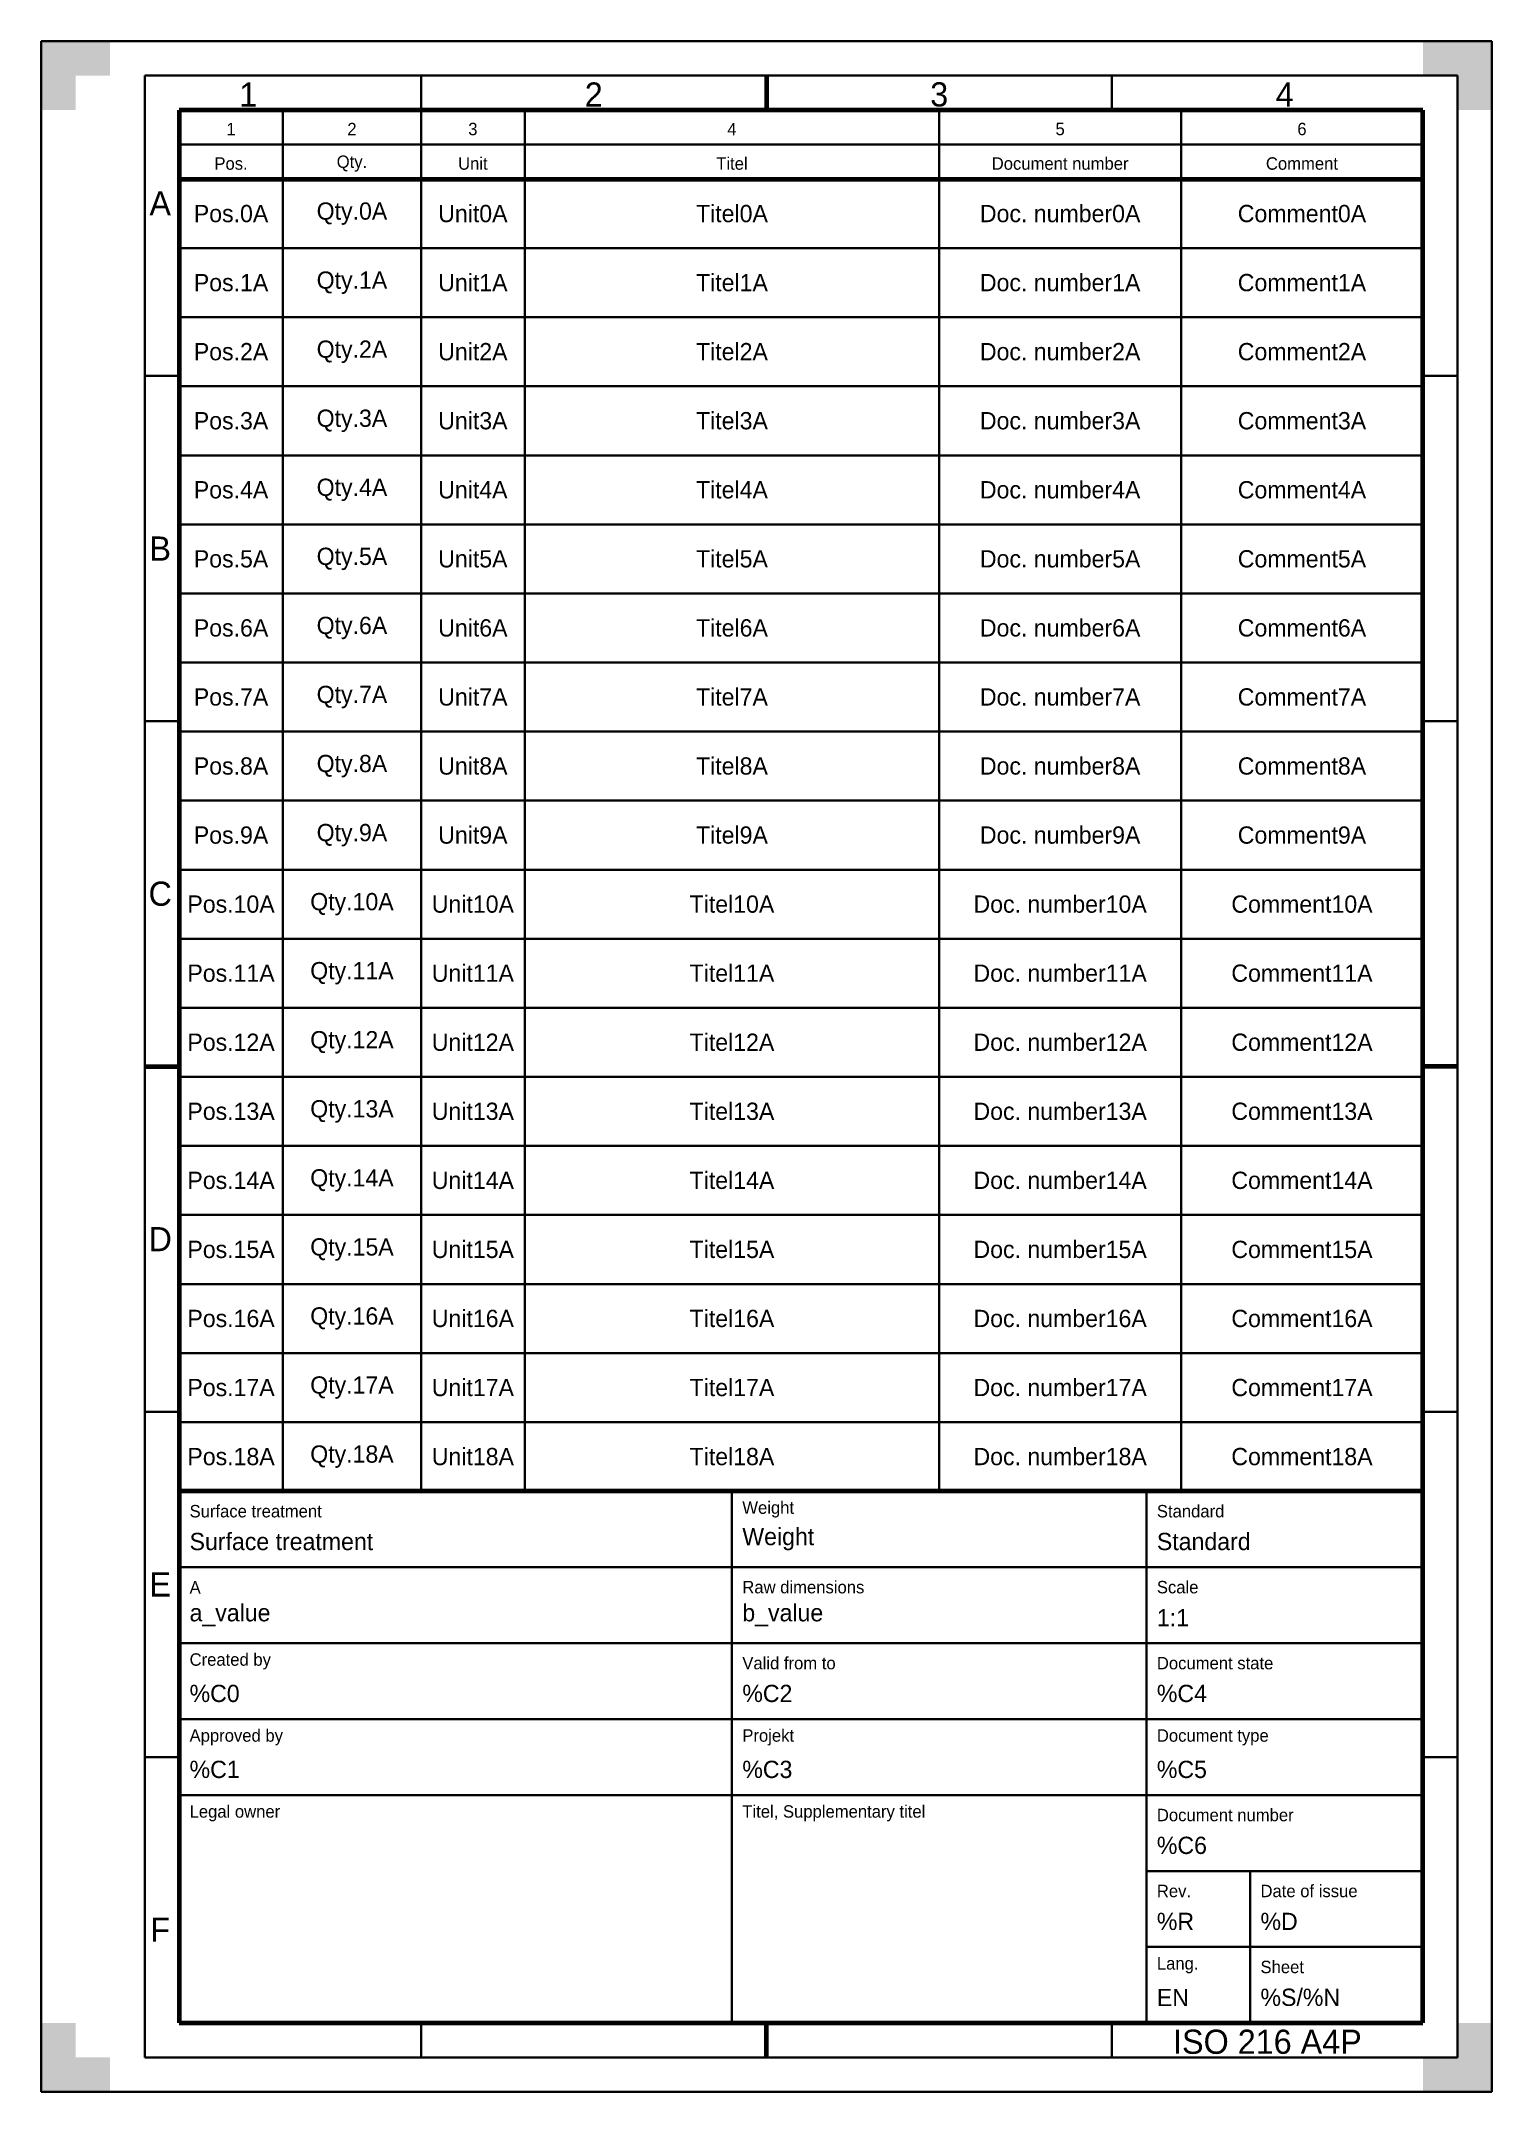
# Model space of a CAD drawing. Header units: millimetres. Extents: x 0 to 210, y 0 to 297.
import ezdxf

# ---------------------------------------------------------------- set-up
doc = ezdxf.new("R2010")
doc.units = ezdxf.units.MM

msp = doc.modelspace()

# ---------------------------------------------------------------- hatches: boundary and pattern name
for points in [[(0, 297), (10, 297), (10, 292), (5, 292), (5, 287), (0, 287), (0, 297)], [(210, 297), (200, 297), (200, 292), (205, 292), (205, 287), (210, 287), (210, 297)], [(0, 0), (10, 0), (10, 5), (5, 5), (5, 10), (0, 10), (0, 0)], [(210, 0), (200, 0), (200, 5), (205, 5), (205, 10), (210, 10), (210, 0)]]:
    msp.add_hatch(color=7).paths.add_polyline_path(points)

# ---------------------------------------------------------------- linework, layer by layer
at = {"color": 7, "lineweight": 35}
for p, q in [((0, 297), (0, 0)), ((210, 297), (0, 297)), ((210, 0), (210, 297)), ((15, 292), (15, 5)), ((205, 292), (15, 292)), ((55, 292), (55, 287)), ((155, 292), (155, 287)), ((205, 5), (205, 292)), ((35, 287), (35, 87)), ((55, 287), (55, 87)), ((70, 287), (70, 87)), ((130, 287), (130, 87)), ((165, 287), (165, 87)), ((20, 282), (200, 282)), ((20, 267), (200, 267)), ((20, 257), (200, 257)), ((15, 248.5), (20, 248.5)), ((20, 247), (200, 247)), ((205, 248.5), (200, 248.5)), ((20, 237), (200, 237)), ((20, 227), (200, 227)), ((20, 217), (200, 217)), ((20, 207), (200, 207)), ((15, 198.5), (20, 198.5)), ((20, 197), (200, 197)), ((205, 198.5), (200, 198.5)), ((20, 187), (200, 187)), ((20, 177), (200, 177)), ((20, 167), (200, 167)), ((20, 157), (200, 157)), ((20, 147), (200, 147)), ((20, 137), (200, 137)), ((20, 127), (200, 127)), ((20, 117), (200, 117)), ((20, 107), (200, 107)), ((15, 98.5), (20, 98.5)), ((205, 98.5), (200, 98.5)), ((20, 97), (200, 97)), ((20, 87), (200, 87)), ((100, 10), (100, 87)), ((160, 10), (160, 87)), ((200, 76), (20, 76)), ((200, 65), (20, 65)), ((200, 54), (20, 54)), ((15, 48.5), (20, 48.5)), ((205, 48.5), (200, 48.5)), ((200, 43), (20, 43)), ((200, 32), (160, 32)), ((175, 10), (175, 32)), ((200, 21), (160, 21)), ((55, 5), (55, 10)), ((155, 5), (155, 10)), ((15, 5), (205, 5)), ((0, 0), (210, 0))]:
    msp.add_line(p, q, dxfattribs=at)
at = {"color": 7, "lineweight": 70}
for p, q in [((105, 292), (105, 287)), ((20, 287), (20, 10)), ((200, 287), (20, 287)), ((200, 10), (200, 287)), ((20, 277), (200, 277)), ((15, 148.5), (20, 148.5)), ((205, 148.5), (200, 148.5)), ((20, 87), (20, 10)), ((200, 87), (20, 87)), ((200, 10), (200, 87)), ((20, 10), (200, 10)), ((20, 10), (200, 10)), ((105, 5), (105, 10))]:
    msp.add_line(p, q, dxfattribs=at)

# ---------------------------------------------------------------- texts
at = {"color": 7, "lineweight": 35}
for s, insert, char_height, attachment_point in [('3', (130, 289.25), 3.5, 5), ('1', (30, 289.25), 3.5, 5), ('2', (80, 289.25), 3.5, 5), ('4', (180, 289.25), 3.5, 5), ('1', (27.5, 284.25), 1.8, 5), ('2', (45, 284.25), 1.8, 5), ('3', (62.5, 284.25), 1.8, 5), ('4', (100, 284.25), 1.8, 5), ('5', (147.5, 284.25), 1.8, 5), ('6', (182.5, 284.25), 1.8, 5), ('Pos.', (27.5, 279.25), 1.8, 5), ('Qty.', (45, 279.25), 1.8, 5), ('Unit', (62.5, 279.25), 1.8, 5), ('Titel', (100, 279.25), 1.8, 5), ('Document number', (147.5, 279.25), 1.8, 5), ('Comment', (182.5, 279.25), 1.8, 5), ('A', (17.25, 273.5), 3.5, 5), ('Pos.0A', (27.5, 272), 2.5, 5), ('Qty.0A', (45, 272), 2.5, 5), ('Unit0A', (62.5, 272), 2.5, 5), ('Titel0A', (100, 272), 2.5, 5), ('Doc. number0A', (147.5, 272), 2.5, 5), ('Comment0A', (182.5, 272), 2.5, 5), ('Pos.1A', (27.5, 262), 2.5, 5), ('Qty.1A', (45, 262), 2.5, 5), ('Unit1A', (62.5, 262), 2.5, 5), ('Titel1A', (100, 262), 2.5, 5), ('Doc. number1A', (147.5, 262), 2.5, 5), ('Comment1A', (182.5, 262), 2.5, 5), ('Pos.2A', (27.5, 252), 2.5, 5), ('Qty.2A', (45, 252), 2.5, 5), ('Unit2A', (62.5, 252), 2.5, 5), ('Titel2A', (100, 252), 2.5, 5), ('Doc. number2A', (147.5, 252), 2.5, 5), ('Comment2A', (182.5, 252), 2.5, 5), ('Qty.3A', (45, 242), 2.5, 5), ('Pos.3A', (27.5, 242), 2.5, 5), ('Unit3A', (62.5, 242), 2.5, 5), ('Titel3A', (100, 242), 2.5, 5), ('Doc. number3A', (147.5, 242), 2.5, 5), ('Comment3A', (182.5, 242), 2.5, 5), ('Pos.4A', (27.5, 232), 2.5, 5), ('Qty.4A', (45, 232), 2.5, 5), ('Unit4A', (62.5, 232), 2.5, 5), ('Titel4A', (100, 232), 2.5, 5), ('Doc. number4A', (147.5, 232), 2.5, 5), ('Comment4A', (182.5, 232), 2.5, 5), ('B', (17.25, 223.5), 3.5, 5), ('Pos.5A', (27.5, 222), 2.5, 5), ('Qty.5A', (45, 222), 2.5, 5), ('Unit5A', (62.5, 222), 2.5, 5), ('Titel5A', (100, 222), 2.5, 5), ('Doc. number5A', (147.5, 222), 2.5, 5), ('Comment5A', (182.5, 222), 2.5, 5), ('Pos.6A', (27.5, 212), 2.5, 5), ('Qty.6A', (45, 212), 2.5, 5), ('Unit6A', (62.5, 212), 2.5, 5), ('Titel6A', (100, 212), 2.5, 5), ('Doc. number6A', (147.5, 212), 2.5, 5), ('Comment6A', (182.5, 212), 2.5, 5), ('Pos.7A', (27.5, 202), 2.5, 5), ('Qty.7A', (45, 202), 2.5, 5), ('Unit7A', (62.5, 202), 2.5, 5), ('Titel7A', (100, 202), 2.5, 5), ('Doc. number7A', (147.5, 202), 2.5, 5), ('Comment7A', (182.5, 202), 2.5, 5), ('Pos.8A', (27.5, 192), 2.5, 5), ('Qty.8A', (45, 192), 2.5, 5), ('Unit8A', (62.5, 192), 2.5, 5), ('Titel8A', (100, 192), 2.5, 5), ('Doc. number8A', (147.5, 192), 2.5, 5), ('Comment8A', (182.5, 192), 2.5, 5), ('Pos.9A', (27.5, 182), 2.5, 5), ('Qty.9A', (45, 182), 2.5, 5), ('Unit9A', (62.5, 182), 2.5, 5), ('Titel9A', (100, 182), 2.5, 5), ('Doc. number9A', (147.5, 182), 2.5, 5), ('Comment9A', (182.5, 182), 2.5, 5), ('C', (17.25, 173.5), 3.5, 5), ('Pos.10A', (27.5, 172), 2.5, 5), ('Qty.10A', (45, 172), 2.5, 5), ('Unit10A', (62.5, 172), 2.5, 5), ('Titel10A', (100, 172), 2.5, 5), ('Doc. number10A', (147.5, 172), 2.5, 5), ('Comment10A', (182.5, 172), 2.5, 5), ('Qty.11A', (45, 162), 2.5, 5), ('Unit11A', (62.5, 162), 2.5, 5), ('Titel11A', (100, 162), 2.5, 5), ('Doc. number11A', (147.5, 162), 2.5, 5), ('Pos.11A', (27.5, 162), 2.5, 5), ('Comment11A', (182.5, 162), 2.5, 5), ('Pos.12A', (27.5, 152), 2.5, 5), ('Qty.12A', (45, 152), 2.5, 5), ('Unit12A', (62.5, 152), 2.5, 5), ('Titel12A', (100, 152), 2.5, 5), ('Doc. number12A', (147.5, 152), 2.5, 5), ('Comment12A', (182.5, 152), 2.5, 5), ('Pos.13A', (27.5, 142), 2.5, 5), ('Qty.13A', (45, 142), 2.5, 5), ('Unit13A', (62.5, 142), 2.5, 5), ('Titel13A', (100, 142), 2.5, 5), ('Doc. number13A', (147.5, 142), 2.5, 5), ('Comment13A', (182.5, 142), 2.5, 5), ('Qty.14A', (45, 132), 2.5, 5), ('Pos.14A', (27.5, 132), 2.5, 5), ('Unit14A', (62.5, 132), 2.5, 5), ('Titel14A', (100, 132), 2.5, 5), ('Doc. number14A', (147.5, 132), 2.5, 5), ('Comment14A', (182.5, 132), 2.5, 5), ('D', (17.25, 123.5), 3.5, 5), ('Pos.15A', (27.5, 122), 2.5, 5), ('Qty.15A', (45, 122), 2.5, 5), ('Unit15A', (62.5, 122), 2.5, 5), ('Titel15A', (100, 122), 2.5, 5), ('Doc. number15A', (147.5, 122), 2.5, 5), ('Comment15A', (182.5, 122), 2.5, 5), ('Pos.16A', (27.5, 112), 2.5, 5), ('Qty.16A', (45, 112), 2.5, 5), ('Unit16A', (62.5, 112), 2.5, 5), ('Titel16A', (100, 112), 2.5, 5), ('Doc. number16A', (147.5, 112), 2.5, 5), ('Comment16A', (182.5, 112), 2.5, 5), ('Pos.17A', (27.5, 102), 2.5, 5), ('Qty.17A', (45, 102), 2.5, 5), ('Unit17A', (62.5, 102), 2.5, 5), ('Titel17A', (100, 102), 2.5, 5), ('Doc. number17A', (147.5, 102), 2.5, 5), ('Comment17A', (182.5, 102), 2.5, 5), ('Pos.18A', (27.5, 92), 2.5, 5), ('Qty.18A', (45, 92), 2.5, 5), ('Unit18A', (62.5, 92), 2.5, 5), ('Titel18A', (100, 92), 2.5, 5), ('Doc. number18A', (147.5, 92), 2.5, 5), ('Comment18A', (182.5, 92), 2.5, 5), ('Surface treatment', (21.5, 83.18), 1.8, 7), ('Weight', (101.5, 83.18), 1.8, 7), ('Standard', (161.5, 83.18), 1.8, 7), ('Surface treatment', (21.5, 78.43), 2.5, 7), ('Weight', (101.5, 78.43), 2.5, 7), ('Standard', (161.5, 78.43), 2.5, 7), ('E', (17.25, 73.5), 3.5, 5), ('A', (21.5, 72.18), 1.8, 7), ('Raw dimensions', (101.5, 72.18), 1.8, 7), ('Scale', (161.5, 72.18), 1.8, 7), ('a_value', (21.5, 67.43), 2.5, 7), ('b_value', (101.5, 67.43), 2.5, 7), ('1:1', (161.5, 67.43), 2.5, 7), ('Created by', (21.5, 61.18), 1.8, 7), ('Valid from to', (101.5, 61.18), 1.8, 7), ('Document state', (161.5, 61.18), 1.8, 7), ('%C0', (21.5, 56.43), 2.5, 7), ('%C2', (101.5, 56.43), 2.5, 7), ('%C4', (161.5, 56.43), 2.5, 7), ('Approved by', (21.5, 50.18), 1.8, 7), ('Projekt', (101.5, 50.18), 1.8, 7), ('Document type', (161.5, 50.18), 1.8, 7), ('%C1', (21.5, 45.43), 2.5, 7), ('%C3', (101.5, 45.43), 2.5, 7), ('%C5', (161.5, 45.43), 2.5, 7), ('Legal owner', (21.5, 39.18), 1.8, 7), ('Titel, Supplementary titel', (101.5, 39.18), 1.8, 7), ('Document number', (161.5, 39.18), 1.8, 7), ('%C6', (161.5, 34.43), 2.5, 7), ('Rev.', (161.5, 28.18), 1.8, 7), ('Date of issue', (176.5, 28.18), 1.8, 7), ('F', (17.25, 23.5), 3.5, 5), ('%R', (161.5, 23.43), 2.5, 7), ('%D', (176.5, 23.43), 2.5, 7), ('Lang.', (161.5, 17.18), 1.8, 7), ('Sheet', (176.5, 17.18), 1.8, 7), ('EN', (161.5, 12.43), 2.5, 7), ('%S/%N', (176.5, 12.43), 2.5, 7), ('ISO 216 A4P', (177.5, 7.25), 3.5, 5)]:
    msp.add_mtext(s, dxfattribs=dict(at, insert=insert, char_height=char_height, attachment_point=attachment_point))

doc.saveas('drawing.dxf')
